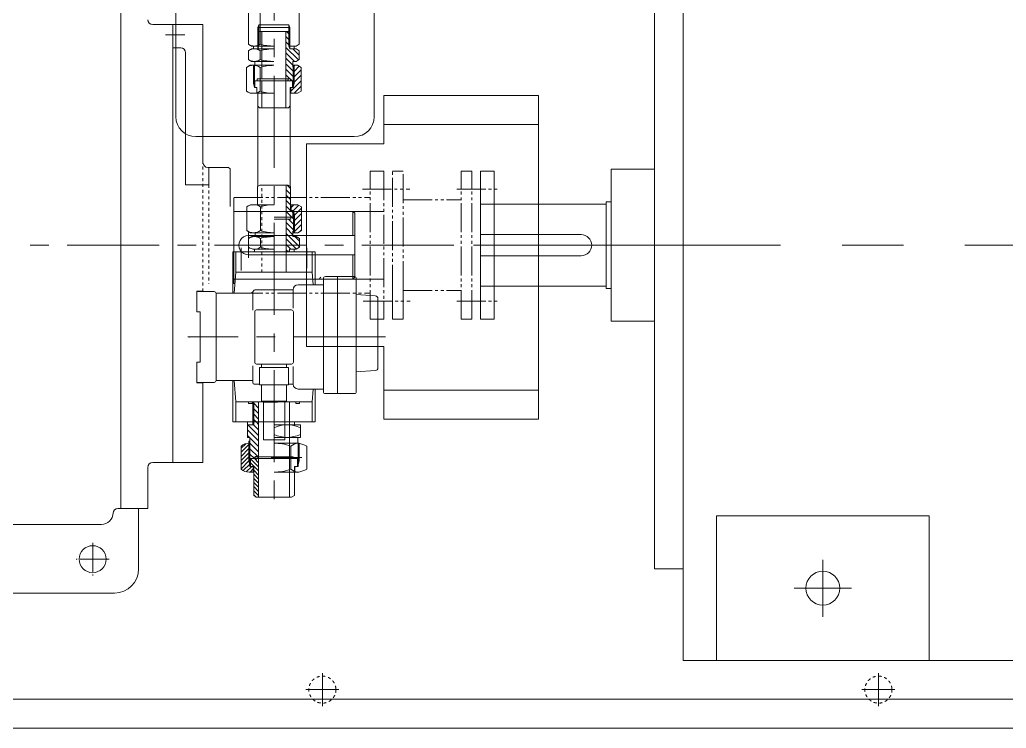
# Model space of a CAD drawing. Header units: millimetres. Extents: x -1 to 671026, y 1 to 511259.
# Drawn here: x 534472 to 560385, y 181632 to 200260 of the extents above; entities that cross this region are included whole.
import ezdxf

# ---------------------------------------------------------------- set-up
doc = ezdxf.new("R2010")
doc.units = ezdxf.units.MM
doc.header["$LTSCALE"] = 25.4
for name, pattern in [('CENTER', [50.8, 31.75, -6.35, 6.35, -6.35]), ('EB_DASH', [6, 3, -3]), ('EB_DASHDOT', [39, 30, -3, 3, -3]), ('EB_DASHDOTDOT', [45, 30, -3, 3, -3, 3, -3])]:
    doc.linetypes.add(name, pattern=pattern)
for name, color, linetype, lineweight in [('CAXA0', 7, 'Continuous', 5), ('CAXA1', 5, 'CENTER', 5), ('CAXAEB0', 7, 'Continuous', 5), ('CAXA中心线层', 5, 'CENTER', 5), ('CAXA尺寸线层', 3, 'Continuous', 5), ('CAXA细实线层', 7, 'Continuous', 5), ('CAXA虚线层', 96, 'EB_DASH', 5)]:
    doc.layers.add(name, color=color, linetype=linetype, lineweight=lineweight)

msp = doc.modelspace()

# ---------------------------------------------------------------- linework, layer by layer
at = {"color": 7, "lineweight": 5}
for p, q in [((551896.27, 205254.32), (551896.27, 183410.32)), ((538574.38, 203532.48), (538574.38, 197707.98)), ((543781.38, 203532.48), (543781.38, 197707.98)), ((551146.75, 202841.32), (551146.75, 185823.32)), ((540478.88, 202160.55), (540478.88, 199615.02)), ((540787.49, 199615.02), (540787.49, 202160.55)), ((541815.1, 202160.55), (541815.1, 199615.02)), ((537125.95, 187409.71), (537125.95, 201254.92)), ((537964.15, 200132.6), (539284.98, 200132.6)), ((538497.57, 200132.6), (538497.57, 188617.32)), ((539284.98, 196504.01), (539284.98, 200132.6)), ((540727.81, 200051.74), (540755.38, 200126.29)), ((541146.99, 200051.74), (540727.81, 200051.74)), ((540727.89, 200051.94), (540727.89, 199492.97)), ((541146.99, 200127.94), (540755.38, 200127.94)), ((540755.38, 200127.94), (540755.38, 199566.63)), ((541538.59, 200127.94), (541146.99, 200127.94)), ((541566.16, 200051.74), (541146.99, 200051.74)), ((541566.16, 200051.74), (541538.59, 200127.94)), ((541538.59, 200127.94), (541538.59, 199566.63)), ((541566.09, 200051.95), (541566.09, 199492.97)), ((541146.99, 199950.14), (540727.81, 199950.14)), ((540829.4, 198708.11), (540829.4, 199950.14)), ((541566.16, 199950.14), (541146.99, 199950.14)), ((541464.49, 197943.57), (541464.49, 199950.14)), ((540562.7, 199566.63), (540478.88, 199615.02)), ((541146.99, 199566.63), (540562.7, 199566.63)), ((540562.7, 199566.63), (541146.9, 199566.63)), ((540651.6, 199566.63), (540562.7, 199566.63)), ((540613.59, 199566.63), (540613.59, 199492.26)), ((541146.99, 199566.63), (540613.59, 199566.63)), ((540727.89, 199566.63), (540727.89, 199492.97)), ((540755.38, 199566.63), (540727.89, 199492.97)), ((541538.59, 199566.63), (541566.09, 199492.97)), ((541566.09, 199566.63), (541566.09, 199492.97)), ((541731.1, 199566.63), (541566.09, 199566.63)), ((541680.39, 199566.63), (541680.39, 199492.97)), ((541731.1, 199566.63), (541814.92, 199615.02)), ((538700.77, 199518.99), (538497.57, 199518.99)), ((538827.77, 195919.81), (538827.77, 199391.98)), ((540562.7, 199492.97), (540478.88, 199444.58)), ((540478.88, 199211.16), (540478.88, 199444.58)), ((540562.7, 199492.97), (540727.8, 199492.97)), ((541146.9, 199492.97), (540562.7, 199492.97)), ((540787.49, 199211.16), (540787.49, 199444.58)), ((541731.1, 199492.97), (541566, 199492.97)), ((541731.1, 199492.97), (541814.92, 199444.58)), ((541814.92, 199211.16), (541814.92, 199444.58)), ((540524.38, 199061.17), (540428.08, 199005.57)), ((540562.7, 199162.77), (540478.88, 199211.16)), ((540651.6, 199061.17), (540524.38, 199061.17)), ((540524.38, 199061.17), (541146.9, 199061.17)), ((541146.99, 199162.77), (540562.7, 199162.77)), ((540651.6, 199162.77), (540562.7, 199162.77)), ((540562.7, 199162.77), (541146.9, 199162.77)), ((540613.5, 198591.2), (540613.5, 199061.17)), ((540638.9, 198476.97), (540638.9, 199061.17)), ((540651.6, 199061.17), (540651.6, 199162.77)), ((541642.2, 199023.07), (541642.2, 199162.77)), ((541731.1, 199162.77), (541642.2, 199162.77)), ((541769.41, 199061.17), (541642.2, 199061.17)), ((541680.3, 199023.07), (541642.2, 199023.07)), ((541654.9, 198476.97), (541654.9, 199061.17)), ((541680.3, 198591.2), (541680.3, 199061.17)), ((541731.1, 199162.77), (541814.92, 199211.16)), ((541769.41, 199061.17), (541865.72, 199005.57)), ((540428.08, 198380.17), (540428.08, 199005.57)), ((540787.49, 198380.17), (540787.49, 199005.57)), ((541865.72, 198380.17), (541865.72, 199005.57)), ((540613.5, 198591.2), (540638.9, 198476.97)), ((541146.9, 198654.77), (540638.9, 198654.77)), ((540643.7, 198476.97), (540643.7, 198654.77)), ((541146.9, 198708.11), (540708.75, 198708.11)), ((540708.75, 198654.77), (540708.75, 198708.11)), ((540829.4, 197943.57), (540829.4, 198654.77)), ((541585.05, 198708.11), (541146.9, 198708.11)), ((541637.12, 198654.77), (541146.9, 198654.77)), ((541654.9, 198654.77), (541146.9, 198654.77)), ((541464.4, 197943.57), (541464.4, 198654.77)), ((541585.05, 198654.77), (541585.05, 198708.11)), ((541637.12, 198476.97), (541637.12, 198654.77)), ((541680.3, 198591.2), (541654.9, 198476.97)), ((540524.38, 198324.57), (540428.08, 198380.17)), ((540524.38, 198324.57), (540715.1, 198324.57)), ((541146.9, 198324.57), (540524.38, 198324.57)), ((540638.9, 198476.97), (540702.4, 198476.97)), ((540702.4, 198324.57), (540702.4, 198476.97)), ((540724.99, 198324.57), (540724.99, 195869.3)), ((541654.9, 198476.97), (541578.7, 198476.97)), ((541585.23, 198476.97), (541578.7, 198476.97)), ((541578.7, 198476.97), (541578.7, 195869.3)), ((541769.41, 198324.57), (541578.7, 198324.57)), ((541591.4, 198324.57), (541591.4, 198476.97)), ((541769.41, 198324.57), (541865.72, 198380.17)), ((540765.9, 197943.57), (540724.99, 197984.48)), ((541527.9, 197943.57), (541578.7, 197994.37)), ((541527.9, 197943.57), (540765.9, 197943.57)), ((539095.08, 197187.28), (543260.68, 197187.28)), ((539955.39, 196377.01), (539411.98, 196377.01)), ((539437.38, 196377.01), (539437.38, 195919.81)), ((539955.39, 196377.01), (539996.18, 196336.23)), ((539996.18, 196336.23), (539996.18, 195348.34)), ((546574.75, 192389.22), (546574.75, 196275.42)), ((546574.75, 196275.42), (546930.35, 196275.42)), ((546930.35, 192389.22), (546930.35, 196275.42)), ((550003.75, 196327.07), (551146.75, 196327.07)), ((550003.75, 196327.07), (550003.75, 192337.56)), ((539437.38, 195919.81), (538827.76, 195919.81)), ((540780.95, 195906.43), (540721.52, 195872.19)), ((541525.4, 195906.09), (540780.36, 195906.09)), ((541474.2, 193621.12), (541474.2, 195906.09)), ((541525.4, 195906.09), (541585.23, 195871.48)), ((540721.52, 195872.19), (540721.09, 195396.96)), ((541585.12, 195871.54), (541584.55, 195243.79)), ((540530.38, 195397.13), (540434.02, 195341.62)), ((540530.38, 195397.13), (540434.02, 195341.62)), ((541152.89, 195396.58), (540530.38, 195397.13)), ((541152.89, 195396.58), (540530.38, 195397.13)), ((541775.41, 195396.02), (541584.69, 195396.19)), ((541775.41, 195396.02), (541584.69, 195396.19)), ((541597.39, 195396.18), (541597.25, 195243.78)), ((541597.39, 195396.18), (541597.25, 195243.78)), ((541775.41, 195396.02), (541871.66, 195340.33)), ((541775.41, 195396.02), (541871.66, 195340.33)), ((546574.75, 195411.82), (546574.75, 193252.82)), ((546574.75, 195411.82), (549876.75, 195411.82)), ((549876.75, 195475.32), (549876.75, 193189.32)), ((549876.75, 195475.32), (550003.75, 195475.32)), ((540097.75, 193316.31), (540097.75, 195348.32)), ((542332.96, 195221.32), (540097.76, 195221.32)), ((540434.02, 195341.62), (540433.46, 194716.22)), ((540434.02, 195341.62), (540433.46, 194716.22)), ((540793.43, 195341.3), (540792.87, 194715.9)), ((540793.43, 195341.3), (540792.87, 194715.9)), ((541660.75, 195243.72), (541584.55, 195243.79)), ((541660.75, 195243.72), (541584.55, 195243.79)), ((541642.97, 195243.74), (541642.81, 195065.94)), ((541642.97, 195243.74), (541642.81, 195065.94)), ((541660.75, 195243.72), (541660.23, 194659.52)), ((541660.75, 195243.72), (541660.23, 194659.52)), ((541686.05, 195129.46), (541660.75, 195243.72)), ((541686.05, 195129.46), (541660.75, 195243.72)), ((541686.05, 195129.46), (541685.63, 194654.03)), ((541686.05, 195129.46), (541685.63, 194654.03)), ((541871.66, 195340.33), (541871.1, 194714.93)), ((541871.66, 195340.33), (541871.1, 194714.93)), ((542332.96, 195221.32), (544034.75, 195221.32)), ((543221.94, 195221.3), (543221.94, 194586.32)), ((543221.95, 195221.3), (543272.75, 195170.5)), ((543272.74, 193494.1), (543272.74, 195170.5)), ((541590.7, 195012.64), (541152.55, 195013.04)), ((541590.7, 195012.64), (541152.55, 195013.04)), ((541660.59, 195065.92), (541152.6, 195066.38)), ((541660.59, 195065.92), (541152.6, 195066.38)), ((541590.74, 195065.98), (541590.7, 195012.64)), ((541590.74, 195065.98), (541590.7, 195012.64)), ((540529.71, 194660.53), (540433.46, 194716.22)), ((540529.71, 194660.53), (540433.46, 194716.22)), ((540529.71, 194660.53), (541152.23, 194659.98)), ((540529.71, 194660.53), (541152.23, 194659.98)), ((540656.93, 194660.42), (540656.84, 194558.82)), ((540656.93, 194660.42), (540656.84, 194558.82)), ((541647.56, 194697.63), (541647.44, 194557.93)), ((541647.56, 194697.63), (541647.44, 194557.93)), ((541774.75, 194659.42), (541647.53, 194659.53)), ((541774.75, 194659.42), (541647.53, 194659.53)), ((541685.66, 194697.6), (541647.56, 194697.63)), ((541685.66, 194697.6), (541647.56, 194697.63)), ((541774.75, 194659.42), (541871.1, 194714.93)), ((541774.75, 194659.42), (541871.1, 194714.93)), ((549216.35, 194611.72), (546574.75, 194611.72)), ((540478.91, 194586.32), (543272.74, 194586.32)), ((540484.08, 194510.58), (540483.87, 194277.17)), ((540484.08, 194510.58), (540483.87, 194277.17)), ((540567.94, 194558.9), (540484.08, 194510.58)), ((540567.94, 194558.9), (540484.08, 194510.58)), ((540567.94, 194558.9), (541152.14, 194558.38)), ((540567.94, 194558.9), (541152.14, 194558.38)), ((540792.69, 194510.31), (540792.48, 194276.89)), ((540792.69, 194510.31), (540792.48, 194276.89)), ((541736.34, 194557.85), (541647.44, 194557.93)), ((541736.34, 194557.85), (541647.44, 194557.93)), ((541736.34, 194557.85), (541820.12, 194509.38)), ((541736.34, 194557.85), (541820.12, 194509.38)), ((541820.12, 194509.38), (541819.91, 194275.97)), ((541820.12, 194509.38), (541819.91, 194275.97)), ((542231.34, 194154.52), (540072.34, 194154.52)), ((540072.34, 194154.52), (540072.34, 193074.63)), ((540147.27, 194154.52), (542156.42, 194154.52)), ((540147.27, 193621.12), (540147.27, 194154.52)), ((541151.84, 194228.18), (540638.13, 194228.64)), ((541151.84, 194228.18), (540638.13, 194228.64)), ((540639.3, 194228.64), (540639.3, 194154.52)), ((541541.99, 194154.52), (541558.34, 194227.8)), ((541736.04, 194227.65), (541558.34, 194227.81)), ((541558.34, 194154.52), (541558.34, 194227.81)), ((541736.04, 194227.65), (541570.94, 194227.8)), ((541680.7, 194227.7), (541680.7, 194154.52)), ((541736.04, 194227.65), (541819.91, 194275.97)), ((541736.04, 194227.65), (541819.91, 194275.97)), ((542156.42, 193621.12), (542156.42, 194154.52)), ((542231.34, 194154.52), (542231.34, 193287.99)), ((540473.33, 194078.32), (543272.74, 194078.32)), ((543221.95, 194078.32), (543221.95, 193443.3)), ((549216.35, 194052.92), (546574.75, 194052.92)), ((540147.27, 193621.12), (540108.09, 193072.63)), ((540147.27, 193621.12), (542156.42, 193621.12)), ((542156.42, 193621.12), (542180.21, 193287.99)), ((542332.96, 193443.31), (540097.76, 193443.31)), ((542332.96, 193443.31), (542383.76, 193494.11)), ((542332.96, 193443.31), (544034.75, 193443.31)), ((542448.92, 193455.58), (542448.92, 190481.24)), ((543261.72, 193506.38), (542499.72, 193506.38)), ((542815.69, 193506.38), (542815.69, 190430.44)), ((543221.95, 193443.3), (543272.75, 193494.1)), ((543312.52, 193455.58), (543312.52, 190481.24)), ((539119.84, 193121.78), (539119.84, 192581.87)), ((539284.99, 193121.78), (539119.84, 193121.78)), ((539577.04, 193112.73), (539119.84, 193112.73)), ((539627.84, 193074.63), (540532.25, 193074.63)), ((539627.84, 193061.93), (539627.84, 190775.93)), ((540593.4, 193084.79), (540593.4, 192624.44)), ((541655.1, 193160.99), (540669.6, 193160.99)), ((541655.1, 192679.63), (541655.1, 193160.99)), ((542448.92, 193287.99), (541782.1, 193287.99)), ((546574.75, 193252.82), (549876.75, 193252.82)), ((549876.75, 193189.32), (550003.75, 193189.32)), ((543811.28, 193000.7), (543312.52, 193034.4)), ((543882.34, 192924.67), (543882.34, 191111.32)), ((539119.84, 192581.87), (539208.74, 192581.87)), ((539208.74, 192581.87), (539208.74, 191255.99)), ((540643.84, 192579.72), (540643.84, 191258.92)), ((541609.04, 192630.52), (540694.64, 192630.52)), ((541659.84, 192579.72), (541659.84, 191258.92)), ((546574.75, 192389.22), (546930.35, 192389.22)), ((550003.75, 192337.56), (551146.75, 192337.56)), ((539208.74, 191255.99), (539119.84, 191255.99)), ((539119.84, 191255.99), (539119.84, 190712.43)), ((540593.4, 191164.91), (540593.4, 190728.44)), ((541609.04, 191208.12), (540694.64, 191208.12)), ((541532.8, 191119.22), (540770.8, 191119.22)), ((540770.8, 190662.02), (540770.8, 191119.22)), ((540821.6, 191119.22), (540821.6, 191208.12)), ((541482.08, 191119.22), (541482.08, 191208.12)), ((541532.8, 190662.02), (541532.8, 191119.22)), ((541655.1, 190677.64), (541655.1, 191141.89)), ((543811.28, 191035.29), (543312.52, 191001.59)), ((539577.04, 190725.13), (539119.84, 190725.13)), ((539627.84, 190775.93), (540593.4, 190775.93)), ((540072.34, 190775.93), (540072.34, 189684.12)), ((540147.27, 190217.52), (540107.58, 190773.1)), ((539284.97, 190712.43), (539119.84, 190712.43)), ((539284.97, 190712.43), (539284.97, 188617.32)), ((540770.8, 190677.64), (540644.2, 190677.64)), ((541532.8, 190662.02), (540770.8, 190662.02)), ((540821.6, 190230.22), (540821.6, 190662.02)), ((541482, 190230.22), (541482, 190662.02)), ((541655.1, 190677.64), (541532.8, 190677.64)), ((542448.92, 190550.64), (541782.1, 190550.64)), ((542156.42, 190217.52), (542180.21, 190550.64)), ((542231.34, 190550.64), (542231.34, 189684.12)), ((540147.27, 190217.52), (540147.27, 189684.12)), ((540147.27, 190217.52), (542156.42, 190217.52)), ((540483.82, 190217.52), (540483.82, 190166.72)), ((540580.34, 190217.52), (540580.34, 190166.72)), ((540597.62, 189610.46), (540597.62, 190217.52)), ((540618.53, 189610.46), (540618.53, 190217.52)), ((540745.44, 190217.52), (540745.44, 187705.46)), ((541482, 190230.22), (540821.6, 190230.22)), ((540862.28, 190204.82), (541243.28, 190204.82)), ((540872.4, 189214.22), (540872.4, 190230.22)), ((541431.2, 189214.22), (541431.2, 190230.22)), ((541558.24, 190217.52), (541558.24, 187705.46)), ((541723.34, 190217.52), (541723.34, 190166.72)), ((541819.86, 190217.52), (541819.86, 190166.72)), ((542156.42, 190217.52), (542156.42, 189684.12)), ((542499.72, 190430.44), (543261.72, 190430.44)), ((540483.82, 190166.72), (540580.34, 190166.72)), ((541819.86, 190166.72), (541723.34, 190166.72)), ((542231.34, 189684.12), (540072.34, 189684.12)), ((540147.27, 189684.12), (540618.53, 189684.12)), ((540459.02, 189684.12), (540459.02, 189280.26)), ((541151.84, 189684.12), (542156.42, 189684.12)), ((541685.33, 189684.12), (541685.33, 189610.46)), ((540459.02, 189610.46), (540618.53, 189610.46)), ((540459.02, 189610.46), (540618.53, 189610.46)), ((541151.93, 189610.46), (541844.84, 189610.46)), ((541844.84, 189610.46), (541844.84, 189280.26)), ((540459.02, 189280.26), (540519.47, 189280.26)), ((540491.53, 189127.72), (540491.53, 189178.66)), ((540491.53, 189178.66), (540519.47, 189178.66)), ((540519.47, 188518.26), (540519.47, 189280.26)), ((541431.2, 189214.22), (540872.4, 189214.22)), ((541151.93, 189280.26), (541844.84, 189280.26)), ((541778.31, 189127.86), (541778.31, 189280.26)), ((540288.33, 188442.06), (540288.33, 189051.66)), ((540491.53, 188668.61), (540491.53, 189127.72)), ((540501.06, 189127.86), (540519.47, 189127.86)), ((541151.93, 189127.86), (541802.81, 189127.86)), ((541590.08, 189051.66), (541590.08, 188442.06)), ((541784.39, 188518.26), (541784.39, 189127.86)), ((541812.33, 188668.61), (541812.33, 189127.72)), ((542015.35, 188442.06), (542015.35, 189051.66)), ((540519.47, 188721.46), (540491.53, 188749.4)), ((540491.53, 188668.61), (540519.47, 188561.11)), ((540519.47, 188721.46), (541151.93, 188721.46)), ((540535.98, 188518.26), (540535.98, 188721.46)), ((540650.28, 188721.46), (540650.28, 188771.49)), ((540650.28, 188771.49), (541151.93, 188771.49)), ((541075.73, 188746.86), (541879.01, 188746.86)), ((541653.58, 188771.49), (541151.93, 188771.49)), ((541784.39, 188721.46), (541151.93, 188721.46)), ((541653.58, 188721.46), (541653.58, 188771.49)), ((541767.88, 188518.26), (541767.88, 188721.46)), ((541812.33, 188668.61), (541784.39, 188561.11)), ((537837.15, 187409.71), (537837.15, 188490.32)), ((539284.97, 188617.32), (537964.15, 188617.32)), ((537989.65, 188617.32), (537989.65, 188616.81)), ((540519.47, 188518.26), (540618.53, 188518.26)), ((540605.83, 188365.86), (540605.83, 188518.26)), ((540618.53, 187756.26), (540618.53, 188518.26)), ((541784.39, 188518.26), (541685.33, 188518.26)), ((541685.33, 188365.86), (541685.33, 188518.26)), ((541698.03, 188365.86), (541698.03, 188518.26)), ((540501.06, 188365.86), (540618.53, 188365.86)), ((541151.93, 188365.86), (541802.81, 188365.86)), ((541685.33, 187756.26), (541685.33, 188365.86)), ((540618.53, 187756.26), (540689.5, 187705.46)), ((540689.5, 187705.46), (541614.18, 187705.46)), ((541685.15, 187756.26), (541614.18, 187705.46)), ((537049.65, 187409.71), (537837.15, 187409.71)), ((537595.92, 185823.32), (537595.92, 187409.71)), ((552772.35, 187220.32), (558360.35, 187220.32)), ((552772.35, 183410.32), (552772.35, 187220.32)), ((558360.35, 183410.32), (558360.35, 187220.32)), ((536618.08, 186991.65), (525988.05, 186991.65)), ((551146.75, 185823.32), (551896.27, 185823.32)), ((526038.91, 185188.32), (536960.92, 185188.32)), ((598644.75, 183410.32), (551896.27, 183410.32)), ((524641.97, 182394.32), (589411.97, 182394.32)), ((524641.97, 181632.32), (589411.97, 181632.32))]:
    msp.add_line(p, q, dxfattribs=at)
for centre, radius in [((541551.66, 198680.56), 33.66), ((540694.66, 188747.05), 37.5), ((536389.35, 186077.32), 355.6), ((555566.35, 185315.32), 444.5)]:
    msp.add_circle(centre, radius, dxfattribs=at)
for centre, radius, start, end in [((537964.15, 200259.6), 127, 180, 270), ((540633.18, 199836.83), 270.2, 235.174817, 304.825183), ((541146.9, 200925.46), 1358.83, 254.662826, 270), ((538700.77, 199391.98), 127, 0, 90), ((540633.18, 199222.77), 270.2, 55.174817, 124.825183), ((541146.9, 198134.14), 1358.83, 90, 105.337174), ((540607.78, 198742.96), 318.21, 55.615753, 124.384247), ((540633.18, 199432.97), 270.2, 235.174817, 304.825183), ((541146.9, 200521.6), 1358.83, 254.662826, 270), ((541146.9, 197871.74), 1189.43, 90, 107.587954), ((540607.78, 198642.78), 318.21, 235.615753, 304.384247), ((541146.9, 199514), 1189.43, 252.412046, 270), ((539095.08, 197707.98), 520.7, 180, 270), ((543260.68, 197707.98), 520.7, 270, 0), ((539411.98, 196504.01), 127, 180, 270), ((540613.49, 195078.85), 318.21, 55.564318, 124.332813), ((540613.49, 195078.85), 318.21, 55.564318, 124.332813), ((541151.82, 194207.14), 1189.43, 89.948565, 107.536519), ((541151.82, 194207.14), 1189.43, 89.948565, 107.536519), ((540613.4, 194978.67), 318.21, 235.564318, 304.332813), ((540613.4, 194978.67), 318.21, 235.564318, 304.332813), ((541153.3, 195849.41), 1189.43, 252.360611, 269.948565), ((541153.3, 195849.41), 1189.43, 252.360611, 269.948565), ((549216.35, 194332.32), 279.4, 270, 90), ((540478.91, 194332.25), 254, 90, 271.25871), ((540638.18, 194288.64), 270.2, 55.123382, 124.773748), ((540638.18, 194288.64), 270.2, 55.123382, 124.773748), ((541150.92, 193199.54), 1358.83, 89.948565, 105.285739), ((541150.92, 193199.54), 1358.83, 89.948565, 105.285739), ((540638.37, 194498.84), 270.2, 235.123382, 304.773748), ((540638.37, 194498.84), 270.2, 235.123382, 304.773748), ((541153.06, 195587.01), 1358.83, 254.611392, 269.948565), ((541153.06, 195587.01), 1358.83, 254.611392, 269.948565), ((542499.72, 193455.58), 50.8, 90, 180), ((543261.72, 193455.58), 50.8, 0, 90), ((539577.04, 193061.93), 50.8, 0, 90), ((540532.25, 193150.83), 76.2, 269.999835, 334.321114), ((540669.6, 193084.79), 76.2, 90, 154.320669), ((541782.1, 193160.99), 127, 90, 180), ((543806.14, 192924.67), 76.2, 0, 86.133913), ((540694.64, 192579.72), 50.8, 90, 180), ((541609.04, 192579.72), 50.8, 0, 90), ((540694.64, 191258.92), 50.8, 180, 270), ((541609.04, 191258.92), 50.8, 270, 360), ((543806.14, 191111.32), 76.2, 273.866087, 360), ((539577.04, 190775.93), 50.8, 270, 0), ((540644.2, 190728.44), 50.8, 180, 270), ((541782.1, 190677.64), 127, 180, 270), ((542499.72, 190481.24), 50.8, 180, 270), ((543261.72, 190481.24), 50.8, 270, 360), ((541498.38, 188784.76), 825.7, 65.191398, 114.808602), ((541498.38, 190105.95), 825.7, 245.191398, 294.808602), ((540501.06, 188792.83), 335.03, 89.999998, 129.415951), ((541151.93, 187830.08), 1297.78, 70.268386, 90), ((541892.56, 188575.05), 564.49, 101.677633, 122.401693), ((541455.94, 187825.8), 1347.46, 65.470754, 75.083088), ((537964.15, 188490.32), 127, 90, 180), ((540501.06, 188700.88), 335.03, 230.584042, 270), ((541151.93, 189663.64), 1297.78, 270, 289.731614), ((541892.56, 188918.66), 564.49, 237.598307, 258.322367), ((541455.94, 189667.91), 1347.46, 284.916912, 294.529246), ((537049.65, 187282.71), 127, 89.999985, 178.159315), ((536618.08, 187296.45), 304.8, 270, 360), ((536960.92, 185823.32), 635, 270, 360)]:
    msp.add_arc(centre, radius, start, end, dxfattribs=at)
at = {"layer": 'CAXA0', "color": 7, "linetype": 'Continuous', "lineweight": 5}
for p, q in [((541464.49, 199820.02), (541540.76, 199743.75)), ((541478.04, 199950.14), (541540.76, 199887.43)), ((541540.76, 199887.43), (541566.16, 199862.03)), ((541464.49, 199676.33), (541540.76, 199600.06)), ((541464.49, 199532.65), (541796.57, 199200.57)), ((541540.76, 199743.75), (541566.16, 199718.35)), ((541540.76, 199600.06), (541566.16, 199574.66)), ((541464.49, 199388.97), (541690.68, 199162.77)), ((541647.85, 199492.97), (541814.92, 199325.91)), ((541464.49, 199245.28), (541642.2, 199067.57)), ((541464.49, 199101.6), (541654.9, 198911.19)), ((541658.81, 199023.07), (541654.9, 199019.15)), ((541696.91, 199061.17), (541680.3, 199044.55)), ((541814.54, 199035.11), (541680.3, 198900.87)), ((541464.49, 198957.91), (541654.9, 198767.5)), ((541464.49, 198814.23), (541569.83, 198708.89)), ((541680.3, 198900.87), (541654.9, 198875.47)), ((541680.3, 198757.19), (541654.9, 198731.79)), ((541865.72, 198942.61), (541680.3, 198757.19)), ((541865.72, 198798.92), (541680.3, 198613.5)), ((541585.05, 198693.67), (541623.95, 198654.77)), ((541865.72, 198655.24), (541591.4, 198380.92)), ((541680.3, 198613.5), (541654.9, 198588.1)), ((541865.72, 198511.55), (541678.73, 198324.57)), ((541498.94, 195906.09), (541585.18, 195819.86)), ((541470.85, 195790.5), (541585.02, 195676.33)), ((541470.85, 195646.82), (541584.87, 195532.8)), ((541470.85, 195503.13), (541584.71, 195389.27)), ((541673.95, 195396.11), (541597.32, 195319.62)), ((541673.95, 195396.11), (541597.32, 195319.62)), ((541802.16, 195380.54), (541661.54, 195240.17)), ((541802.16, 195380.54), (541661.54, 195240.17)), ((541470.85, 195359.45), (541584.56, 195245.74)), ((541470.85, 195215.76), (541620.66, 195065.96)), ((541586.51, 195243.79), (541642.92, 195187.37)), ((541686.04, 195121.07), (541660.62, 195095.69)), ((541686.04, 195121.07), (541660.62, 195095.69)), ((541661.54, 195240.17), (541660.75, 195239.38)), ((541661.54, 195240.17), (541660.75, 195239.38)), ((541871.5, 195162.64), (541685.92, 194977.39)), ((541871.5, 195162.64), (541685.92, 194977.39)), ((541871.63, 195306.33), (541686.04, 195121.07)), ((541871.63, 195306.33), (541686.04, 195121.07)), ((541470.85, 195072.08), (541476.84, 195066.08)), ((541470.85, 194928.4), (541660.3, 194738.94)), ((541530.23, 195012.7), (541660.43, 194882.5)), ((541620.66, 195065.96), (541660.56, 195026.05)), ((541685.92, 194977.39), (541660.49, 194952.01)), ((541685.92, 194977.39), (541660.49, 194952.01)), ((541871.24, 194875.27), (541685.66, 194690.02)), ((541871.24, 194875.27), (541685.66, 194690.02)), ((541871.37, 195018.96), (541685.79, 194833.7)), ((541871.37, 195018.96), (541685.79, 194833.7)), ((541470.85, 194784.71), (541647.48, 194608.08)), ((541470.85, 194641.03), (541819.92, 194291.96)), ((541685.79, 194833.7), (541660.36, 194808.33)), ((541685.79, 194833.7), (541660.36, 194808.33)), ((541871.11, 194731.59), (541831.67, 194692.21)), ((541871.11, 194731.59), (541831.67, 194692.21)), ((541470.85, 194497.34), (541738.9, 194229.3)), ((541470.85, 194353.66), (541596.73, 194227.78)), ((541697.67, 194557.89), (541820.05, 194435.51)), ((541470.85, 194209.98), (541526.31, 194154.52)), ((540745.44, 190193.81), (540721.73, 190217.52)), ((540745.44, 190050.12), (540618.53, 190177.03)), ((540745.44, 189906.44), (540618.53, 190033.35)), ((540745.44, 189762.75), (540618.53, 189889.67)), ((540680.4, 189684.12), (540618.53, 189745.98)), ((540745.44, 189619.07), (540680.4, 189684.12)), ((540745.44, 189188.02), (540459.02, 189474.44)), ((540745.44, 189331.7), (540466.69, 189610.46)), ((540745.44, 189475.39), (540610.37, 189610.46)), ((540509.52, 189280.26), (540459.02, 189330.75)), ((540745.44, 189044.33), (540519.47, 189270.31)), ((540407.13, 189114.42), (540288.33, 188995.62)), ((540491.53, 189091.06), (540288.33, 188887.86)), ((540491.53, 188983.3), (540288.33, 188780.1)), ((540519.47, 189119), (540491.53, 189091.06)), ((540519.47, 189011.24), (540491.53, 188983.3)), ((540519.47, 188903.47), (540491.53, 188875.53)), ((540745.44, 188900.65), (540519.47, 189126.62)), ((540730.91, 188771.49), (540519.47, 188982.94)), ((540491.53, 188875.53), (540288.33, 188672.33)), ((540491.53, 188767.77), (540288.33, 188564.57)), ((540493.31, 188661.78), (540288.33, 188456.81)), ((540519.47, 188795.71), (540491.53, 188767.77)), ((540637.27, 188721.46), (540519.47, 188839.25)), ((540535.98, 188714.98), (540745.53, 188505.43)), ((540637.27, 188721.46), (540745.53, 188613.19)), ((540745.03, 188721.46), (540745.53, 188720.96)), ((540515.54, 188576.25), (540344.15, 188404.87)), ((540565.31, 188518.26), (540422.3, 188375.25)), ((540605.83, 188451.02), (540520.67, 188365.86)), ((540535.98, 188607.22), (540745.53, 188397.67)), ((540618.53, 188416.9), (540745.53, 188289.9)), ((540618.53, 188309.14), (540745.53, 188182.14)), ((540618.53, 188201.38), (540745.53, 188074.38)), ((540618.53, 188093.62), (540745.53, 187966.62)), ((540618.53, 187985.85), (540745.53, 187858.85)), ((540618.53, 187878.09), (540745.53, 187751.09)), ((540618.53, 187770.33), (540683.4, 187705.46))]:
    msp.add_line(p, q, dxfattribs=at)
at = {"layer": 'CAXA1', "linetype": 'CENTER', "lineweight": 5, "ltscale": 3}
for p, q in [((541151.84, 206529.57), (541151.84, 187367.07)), ((545877.32, 194332.32), (465934.95, 194332.32)), ((544081.62, 191919.32), (538887.94, 191919.32)), ((542421.91, 182216.52), (542421.91, 183080.12)), ((557026.91, 182216.52), (557026.91, 183080.12)), ((542853.71, 182648.32), (541990.11, 182648.32)), ((557458.71, 182648.32), (556595.11, 182648.32))]:
    msp.add_line(p, q, dxfattribs=at)
at = {"layer": 'CAXA1', "linetype": 'CENTER', "lineweight": 5, "ltscale": 10}
for p, q in [((546393.61, 194332.32), (600710.3, 194332.32)), ((555566.35, 186064.14), (555566.35, 184566.49)), ((554817.52, 185315.32), (556315.17, 185315.32))]:
    msp.add_line(p, q, dxfattribs=at)
at = {"layer": 'CAXAEB0', "color": 7, "linetype": 'EB_DASHDOTDOT', "lineweight": 5}
for p, q in [((543679.15, 196275.42), (544034.75, 196275.42)), ((543679.15, 192389.38), (543679.15, 196275.42)), ((544034.75, 196275.42), (544034.75, 192389.38)), ((544263.35, 193055.92), (544263.35, 196275.42)), ((544263.35, 196275.42), (544542.75, 196275.42)), ((544542.75, 193151.2), (544542.75, 196275.42)), ((546066.75, 192389.22), (546066.75, 196275.42)), ((546066.75, 196275.42), (546346.15, 196275.42)), ((546346.15, 192389.22), (546346.15, 196275.42)), ((540097.76, 195589.69), (543679.15, 195589.69)), ((540097.76, 195348.34), (540097.76, 195564.29)), ((544542.75, 195526.19), (546066.75, 195526.19)), ((544263.35, 192389.22), (544263.35, 193506.75)), ((540097.76, 193074.26), (543679.15, 193074.26)), ((544542.64, 192389.38), (544542.64, 193151.37)), ((544542.75, 193138.59), (546066.75, 193138.59)), ((543679.04, 192389.38), (544034.75, 192389.38)), ((544263.35, 192389.22), (544542.75, 192389.22)), ((546066.75, 192389.22), (546346.15, 192389.22))]:
    msp.add_line(p, q, dxfattribs=at)
at = {"layer": 'CAXAEB0', "color": 7, "lineweight": 5}
msp.add_line((541574.21, 193621.2), (540729.66, 193621.2), dxfattribs=at)
at = {"layer": 'CAXAEB0', "color": 7, "linetype": 'Continuous', "lineweight": 5}
for p in [(537125.95, 194332.32), (537125.95, 194332.32), (538929.37, 191919.32), (538929.37, 191919.32)]:
    msp.add_point(p, dxfattribs=at)
at = {"layer": 'CAXA中心线层', "linetype": 'EB_DASHDOT', "lineweight": 5}
for p, q in [((538812.85, 199861.88), (538298.29, 199861.88)), ((540478.91, 194662.45), (540478.91, 194002.05)), ((540288.24, 194260.04), (540288.24, 193667.34)), ((542015.44, 194260.04), (542015.44, 193729.69)), ((536389.35, 186509.12), (536389.35, 185645.52)), ((536821.15, 186077.32), (535957.55, 186077.32))]:
    msp.add_line(p, q, dxfattribs=at)
at = {"layer": 'CAXA中心线层', "linetype": 'EB_DASHDOTDOT', "lineweight": 5}
for p, q in [((543475.12, 195805.71), (544716.55, 195805.71)), ((545949.31, 195805.71), (547066.05, 195805.71)), ((543493.81, 192858.93), (544730.59, 192858.93)), ((545949.31, 192858.93), (547066.05, 192858.93))]:
    msp.add_line(p, q, dxfattribs=at)
at = {"layer": 'CAXA尺寸线层', "color": 7, "lineweight": 5}
for p, q in [((542002.75, 196999.7), (544034.75, 196999.73)), ((542002.75, 196999.45), (544034.75, 196999.49)), ((542002.75, 196999.45), (542002.75, 191665.45)), ((542002.75, 191665.45), (544034.75, 191665.49))]:
    msp.add_line(p, q, dxfattribs=at)
at = {"layer": 'CAXA细实线层', "color": 7, "linetype": 'Continuous', "lineweight": 5}
msp.add_line((538497.55, 199671.39), (538497.55, 200132.6), dxfattribs=at)
at = {"layer": 'CAXA细实线层', "color": 7, "lineweight": 5}
for p, q in [((544034.75, 198269.74), (548098.75, 198269.82)), ((544034.75, 198269.74), (544034.75, 196999.73)), ((548098.75, 189760.29), (548098.75, 198269.82)), ((544034.75, 197507.74), (548098.75, 197507.82)), ((544034.75, 191665.49), (544034.75, 189760.29)), ((548098.75, 190522.29), (544034.75, 190522.29)), ((548098.75, 189760.29), (544034.75, 189760.29))]:
    msp.add_line(p, q, dxfattribs=at)
at = {"layer": 'CAXA虚线层', "color": 7, "linetype": 'EB_DASH', "lineweight": 5}
for p, q in [((539284.99, 193121.78), (539284.99, 196504.01)), ((539437.38, 195919.81), (539437.38, 193316.31)), ((540829.04, 193621.2), (540829.04, 195906.09))]:
    msp.add_line(p, q, dxfattribs=at)
for centre in [(542421.91, 182648.32), (557026.91, 182648.32)]:
    msp.add_circle(centre, 355.6, dxfattribs=at)

doc.saveas('drawing.dxf')
